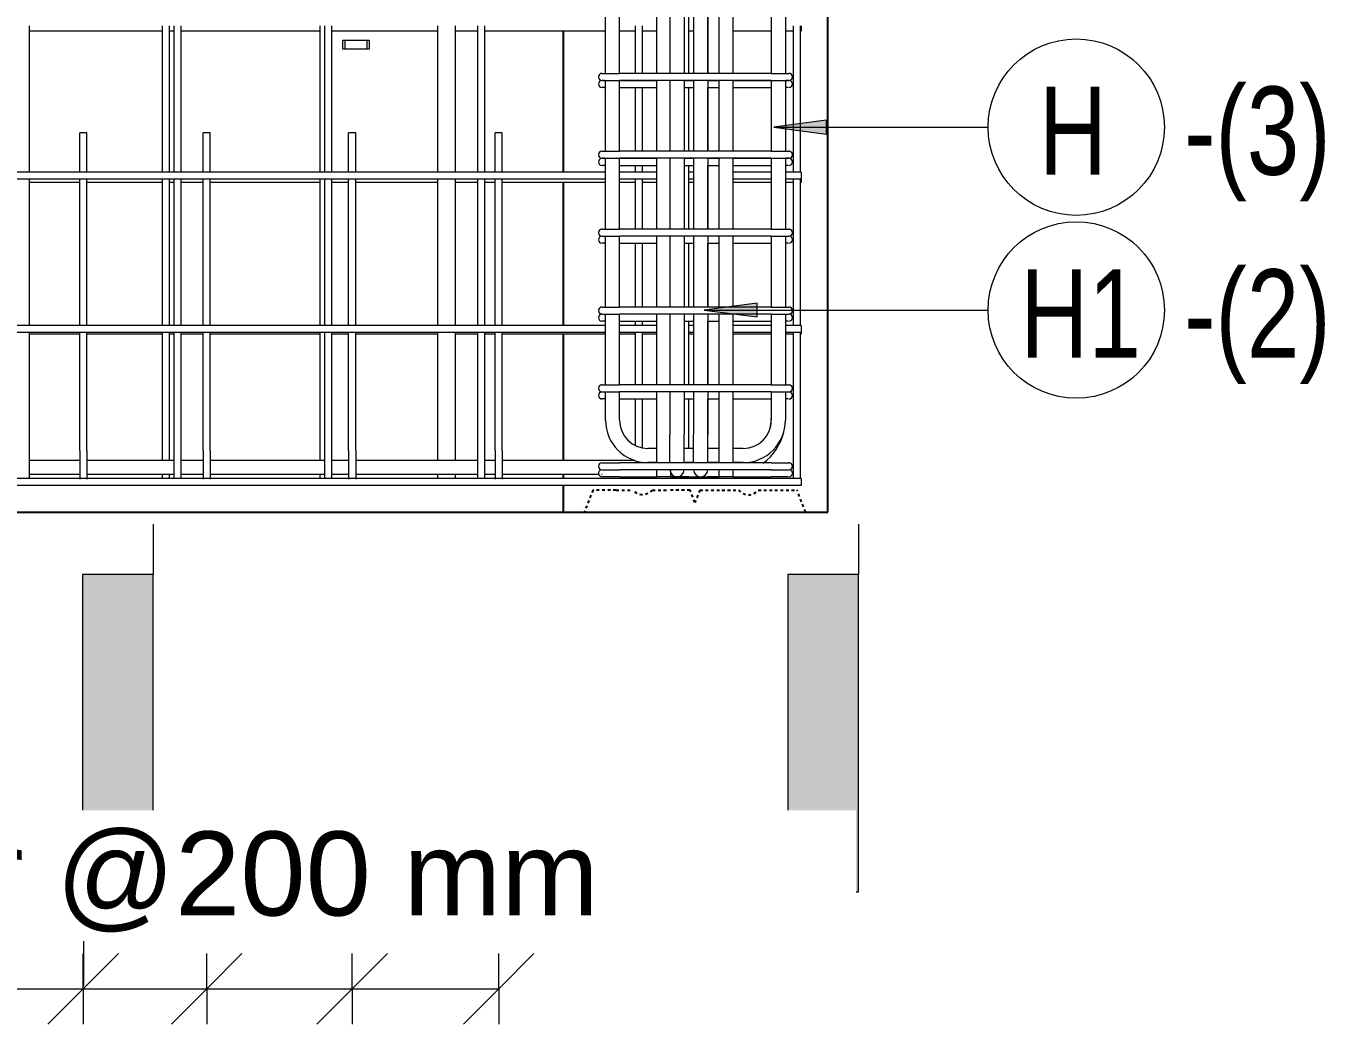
# Model space of a CAD drawing. Header units: millimetres. Extents: x 1435 to 26503, y -2036 to 18836.
# Drawn here: x 4929 to 6399, y -1975 to -844 of the extents above; entities that cross this region are included whole.
import ezdxf

# ---------------------------------------------------------------- set-up
doc = ezdxf.new("R2010")
doc.units = ezdxf.units.MM
doc.linetypes.add('Dash', pattern=[6.36, 3.18, -3.18])
for name, color, linetype, lineweight in [('A-ANNO-DIMS', 211, 'Continuous', 9), ('A-ANNO-DIMS-40', 211, 'Continuous', 9), ('A-GENM', 13, 'Continuous', 18), ('A-WALL', 113, 'Continuous', 25), ('A-WALL-HDLN', 110, 'Dash', 25), ('G-ANNO-SYMB', 111, 'Continuous', 9), ('S-RBAR', 171, 'Continuous', 18), ('S-RBAR-IDEN', 171, 'Continuous', 9)]:
    doc.layers.add(name, color=color, linetype=linetype, lineweight=lineweight)
doc.styles.add('Arial_1', font='arial.ttf', dxfattribs={"height": 95.25})
doc.styles.add('Nirmala UI Semilight', font='NirmalaS.ttf', dxfattribs={"width": 0.8, "height": 100})
doc.dimstyles.new('Arrow_Filled_-_2_5_NI_UI', dxfattribs={"dimscale": 304.8, "dimtxt": 104.736395, "dimasz": 0.262467, "dimexe": 0.131234, "dimexo": 0.0625, "dimgap": 0.131234, "dimtad": 1, "dimdec": 0, "dimzin": 0, "dimdsep": 46, "dimtxsty": 'Nirmala UI Semilight', "dimblk1": 'OBLIQUE', "dimblk2": 'OBLIQUE', "dimsah": 1, "dimcen": 0.09, "dimazin": 0, "dimtfac": 1, "dimtdec": 4, "dimtix": 1, "dimtmove": 0, "dimatfit": 3, "dimfxl": 0.131234, "dimfxlon": 1, "dimtvp": 1, "dimtolj": 1, "dimtzin": 0, "dimarcsym": 2})

# ---------------------------------------------------------------- blocks, each defined once
blk = doc.blocks.new('RR spread anchor face based - RR-SA-2_5-150-1876458-Elevation Front 1')
at = {"layer": 'A-GENM'}
for p, q in [((5288.8, 630), (5291.3, 630)), ((5288.8, 620), (5288.8, 630)), ((5291.3, 620), (5288.8, 620)), ((5291.3, 630), (5316.3, 630)), ((5291.3, 620), (5291.3, 630)), ((5316.3, 620), (5291.3, 620)), ((5316.3, 630), (5318.8, 630)), ((5316.3, 620), (5316.3, 630)), ((5318.8, 620), (5316.3, 620)), ((5318.8, 630), (5318.8, 620))]:
    blk.add_line(p, q, dxfattribs=at)
blk = doc.blocks.new('Detail View - M_Section Tail - Filled Horizontal-14034-Elevation Front 1')
at = {"layer": 'G-ANNO-SYMB'}
blk.add_hatch(color=256, dxfattribs=at).paths.add_polyline_path([(4275.8, 3669.7), (4275.8, 3749.7), (3915.8, 3749.7), (3915.8, 3669.7)])
for p, q in [((3915.8, 3669.7), (3915.8, 3749.7)), ((3915.8, 3749.7), (4275.8, 3749.7)), ((4275.8, 3749.7), (4275.8, 3669.7)), ((4275.8, 3669.7), (3915.8, 3669.7))]:
    blk.add_line(p, q, dxfattribs=at)
blk = doc.blocks.new('DIMBLOCK9-Elevation Front 1')
at = {"layer": 'A-ANNO-DIMS-40'}
for p, q in [((4783.2, -1935.5), (4823.2, -1895.5)), ((4783.2, -1935.5), (4783.2, -1895.5)), ((4994.4, -1935.5), (5034.4, -1895.5)), ((4994.4, -1935.5), (4994.4, -1895.5)), ((4783.2, -1935.5), (4743.2, -1975.5)), ((4783.2, -1935.5), (4994.4, -1935.5)), ((4783.2, -1935.5), (4783.2, -1975.5)), ((4994.4, -1935.5), (4954.4, -1975.5)), ((4994.4, -1935.5), (4994.4, -1975.5))]:
    blk.add_line(p, q, dxfattribs=at)
blk = doc.blocks.new('_Oblique')
at = {"color": 0, "linetype": 'ByBlock', "lineweight": -2}
blk.add_line((-0.5, -0.5), (0.5, 0.5), dxfattribs=at)
blk = doc.blocks.new('DIMBLOCK10-Elevation Front 1')
at = {"layer": 'A-ANNO-DIMS-40'}
for p, q in [((4994.4, -1935.5), (5034.4, -1895.5)), ((4994.4, -1935.5), (4994.4, -1895.5)), ((5134.4, -1935.5), (5174.4, -1895.5)), ((5134.4, -1935.5), (5134.4, -1895.5)), ((4994.4, -1935.5), (4954.4, -1975.5)), ((4994.4, -1935.5), (5134.4, -1935.5)), ((4994.4, -1935.5), (4994.4, -1975.5)), ((5134.4, -1935.5), (5094.4, -1975.5)), ((5134.4, -1935.5), (5134.4, -1975.5))]:
    blk.add_line(p, q, dxfattribs=at)
blk = doc.blocks.new('DIMBLOCK11-Elevation Front 1')
at = {"layer": 'A-ANNO-DIMS-40'}
for p, q in [((5134.4, -1935.5), (5174.4, -1895.5)), ((5134.4, -1935.5), (5134.4, -1895.5)), ((5299.4, -1935.5), (5339.4, -1895.5)), ((5299.4, -1935.5), (5299.4, -1895.5)), ((5134.4, -1935.5), (5094.4, -1975.5)), ((5134.4, -1935.5), (5299.4, -1935.5)), ((5134.4, -1935.5), (5134.4, -1975.5)), ((5299.4, -1935.5), (5259.4, -1975.5)), ((5299.4, -1935.5), (5299.4, -1975.5))]:
    blk.add_line(p, q, dxfattribs=at)
blk = doc.blocks.new('DIMBLOCK12-Elevation Front 1')
at = {"layer": 'A-ANNO-DIMS-40'}
for p, q in [((5299.4, -1935.5), (5339.4, -1895.5)), ((5299.4, -1935.5), (5299.4, -1895.5)), ((5465.6, -1935.5), (5505.6, -1895.5)), ((5465.6, -1935.5), (5465.6, -1895.5)), ((5299.4, -1935.5), (5259.4, -1975.5)), ((5299.4, -1935.5), (5465.6, -1935.5)), ((5299.4, -1935.5), (5299.4, -1975.5)), ((5465.6, -1935.5), (5425.6, -1975.5)), ((5465.6, -1935.5), (5465.6, -1975.5))]:
    blk.add_line(p, q, dxfattribs=at)
blk = doc.blocks.new('M_Rebar Tag_rfa MARK - ARROW-794226-Elevation Front 1')
at = {"layer": 'S-RBAR-IDEN'}
blk.add_circle((2715.3, 3901), 100, dxfattribs=at)

msp = doc.modelspace()

# ---------------------------------------------------------------- hatches: boundary and pattern name
at = {"layer": 'S-RBAR-IDEN'}
for points in [[(5777.5, -958.6), (5837.5, -966.5), (5837.5, -950.7)], [(5698.8, -1165.9), (5758.8, -1173.8), (5758.8, -1158)]]:
    msp.add_hatch(color=256, dxfattribs=at).paths.add_polyline_path(points)

# ---------------------------------------------------------------- linework, layer by layer
at = {"layer": 'A-WALL'}
for p, q in [((5838.8, -1395), (5838.8, -388)), ((5538.8, -849.7), (5538.8, -1009.5)), ((5538.8, -1021.5), (5538.8, -1183.3)), ((5538.8, -1193.2), (5538.8, -1336.5)), ((5538.8, -1352.5), (5538.8, -1357)), ((5538.8, -1365), (5538.8, -1395)), ((4338.8, -1395), (5838.8, -1395))]:
    msp.add_line(p, q, dxfattribs=at)
at = {"layer": 'A-WALL-HDLN'}
for p, q in [((5572.6, -1370), (5562.6, -1395)), ((5598.8, -1370), (5572.6, -1370)), ((5598.8, -1370), (5617.6, -1370)), ((5640, -1370), (5658.8, -1370)), ((5682.6, -1370), (5658.8, -1370)), ((5688.2, -1384), (5682.6, -1370)), ((5693.8, -1370), (5688.2, -1384)), ((5693.8, -1370), (5718.8, -1370)), ((5718.8, -1370), (5737.6, -1370)), ((5760, -1370), (5778.8, -1370)), ((5778.8, -1370), (5803.8, -1370)), ((5813.8, -1395), (5803.8, -1370))]:
    msp.add_line(p, q, dxfattribs=at)
at = {"layer": 'A-WALL-HDLN', "flags": 128}
for points in [[(5640, -1370), (5636.9, -1372.6), (5633.7, -1374.4), (5630.4, -1375.3), (5627.2, -1375.3), (5623.9, -1374.4), (5620.7, -1372.6), (5617.6, -1370)], [(5737.6, -1370), (5740.7, -1372.6), (5743.9, -1374.4), (5747.2, -1375.3), (5750.4, -1375.3), (5753.7, -1374.4), (5756.9, -1372.6), (5760, -1370)]]:
    msp.add_lwpolyline(points, dxfattribs=at)
at = {"layer": 'G-ANNO-SYMB'}
for p, q in [((5073.7, -1408.7), (5073.7, -1465.6)), ((5873.7, -1408.7), (5873.7, -1465.6))]:
    msp.add_line(p, q, dxfattribs=at)
at = {"layer": 'S-RBAR'}
for p, q in [((5586.8, -897.6), (5586.8, -817.2)), ((5602.8, -897.6), (5602.8, -817.2)), ((5644.8, -897.6), (5644.8, -817.2)), ((5659.8, -817.2), (5659.8, -897.6)), ((5675.8, -817.2), (5675.8, -897.6)), ((5686.7, -817.2), (5686.7, -897.6)), ((5702.7, -817.2), (5702.7, -897.6)), ((5715.5, -897.6), (5715.5, -817.2)), ((5731.5, -897.6), (5731.5, -817.2)), ((5774.8, -817.2), (5774.8, -897.6)), ((5790.8, -817.2), (5790.8, -897.6)), ((5681.4, -897.6), (5681.4, -825.4)), ((5702.9, -897.6), (5702.9, -825.4)), ((4933.4, -1009.5), (4933.4, -843.8)), ((5084.3, -849.7), (4933.4, -849.7)), ((5084.3, -1009.5), (5084.3, -843.8)), ((5092.3, -1009.5), (5092.3, -843.8)), ((5097.6, -849.7), (5092.3, -849.7)), ((5097.6, -1009.5), (5097.6, -843.8)), ((5105.6, -1009.5), (5105.6, -843.8)), ((5263.2, -849.7), (5105.6, -849.7)), ((5263.2, -1009.5), (5263.2, -843.8)), ((5268.3, -1009.5), (5268.3, -843.8)), ((5276.3, -1009.5), (5276.3, -843.8)), ((5396.6, -849.7), (5276.3, -849.7)), ((5396.6, -1009.5), (5396.6, -843.8)), ((5416.6, -1009.5), (5416.6, -843.8)), ((5442, -849.7), (5416.6, -849.7)), ((5442, -1009.5), (5442, -843.8)), ((5450, -1009.5), (5450, -843.8)), ((5586.8, -849.7), (5450, -849.7)), ((5620.9, -849.7), (5602.8, -849.7)), ((5620.9, -897.6), (5620.9, -843.8)), ((5628.9, -897.6), (5628.9, -843.8)), ((5644.8, -849.7), (5628.9, -849.7)), ((5686.7, -849.7), (5681.4, -849.7)), ((5774.8, -849.7), (5731.5, -849.7)), ((5799.8, -849.7), (5790.8, -849.7)), ((5799.8, -1009.5), (5799.8, -843.8)), ((5807.8, -1009.5), (5807.8, -843.8)), ((5808.8, -849.7), (5807.8, -849.7)), ((5808.8, -843.8), (5808.8, -849.7)), ((5582.8, -897.6), (5588.7, -897.6)), ((5582.8, -897.6), (5588.7, -897.6)), ((5582.8, -905.6), (5602.8, -905.6)), ((5582.8, -905.6), (5602.8, -905.6)), ((5585.6, -905.7), (5582.8, -905.7)), ((5586.8, -985.9), (5586.8, -905.6)), ((5588.7, -897.6), (5602.8, -897.6)), ((5774.8, -897.6), (5602.8, -897.6)), ((5774.8, -905.6), (5602.8, -905.6)), ((5602.8, -985.9), (5602.8, -905.6)), ((5602.8, -905.7), (5644.8, -905.7)), ((5644.8, -985.9), (5644.8, -905.6)), ((5659.8, -905.6), (5659.8, -985.9)), ((5675.8, -905.6), (5675.8, -985.9)), ((5675.8, -905.7), (5686.7, -905.7)), ((5686.7, -905.6), (5686.7, -985.9)), ((5702.7, -905.6), (5702.7, -985.9)), ((5702.7, -905.7), (5715.5, -905.7)), ((5715.5, -985.9), (5715.5, -905.6)), ((5731.5, -985.9), (5731.5, -905.6)), ((5731.5, -905.7), (5774.8, -905.7)), ((5774.8, -897.6), (5794.8, -897.6)), ((5774.8, -905.6), (5794.8, -905.6)), ((5774.8, -905.6), (5774.8, -985.9)), ((5790.8, -905.6), (5790.8, -985.9)), ((5794.8, -905.7), (5791.1, -905.7)), ((5585.6, -913.7), (5582.8, -913.7)), ((5602.8, -913.7), (5644.8, -913.7)), ((5620.9, -985.9), (5620.9, -913.7)), ((5628.9, -985.9), (5628.9, -913.7)), ((5675.8, -913.7), (5686.7, -913.7)), ((5681.4, -985.9), (5681.4, -913.7)), ((5702.7, -913.7), (5715.5, -913.7)), ((5702.9, -985.9), (5702.9, -913.7)), ((5731.5, -913.7), (5774.8, -913.7)), ((5794.1, -913.7), (5791.3, -913.7)), ((4998.4, -965), (4990.4, -965)), ((4990.4, -1009.5), (4990.4, -965)), ((4998.4, -1009.5), (4998.4, -965)), ((5138.4, -965), (5130.4, -965)), ((5130.4, -1009.5), (5130.4, -965)), ((5138.4, -1009.5), (5138.4, -965)), ((5303.4, -965), (5295.4, -965)), ((5295.4, -1009.5), (5295.4, -965)), ((5303.4, -1009.5), (5303.4, -965)), ((5469.6, -965), (5461.6, -965)), ((5461.6, -1009.5), (5461.6, -965)), ((5469.6, -1009.5), (5469.6, -965)), ((5582.8, -985.9), (5588.7, -985.9)), ((5582.8, -985.9), (5588.7, -985.9)), ((5582.8, -993.9), (5602.8, -993.9)), ((5582.8, -993.9), (5602.8, -993.9)), ((5585.6, -993.9), (5582.8, -993.9)), ((5586.8, -1074.2), (5586.8, -993.9)), ((5588.7, -985.9), (5602.8, -985.9)), ((5774.8, -985.9), (5602.8, -985.9)), ((5774.8, -993.9), (5602.8, -993.9)), ((5602.8, -993.9), (5644.8, -993.9)), ((5602.8, -1074.2), (5602.8, -993.9)), ((5644.8, -1074.2), (5644.8, -993.9)), ((5659.8, -993.9), (5659.8, -1074.2)), ((5675.8, -993.9), (5686.7, -993.9)), ((5675.8, -993.9), (5675.8, -1074.2)), ((5686.7, -993.9), (5686.7, -1074.2)), ((5702.7, -993.9), (5715.5, -993.9)), ((5702.7, -993.9), (5702.7, -1074.2)), ((5715.5, -1074.2), (5715.5, -993.9)), ((5731.5, -993.9), (5774.8, -993.9)), ((5731.5, -1074.2), (5731.5, -993.9)), ((5774.8, -985.9), (5794.8, -985.9)), ((5774.8, -993.9), (5794.8, -993.9)), ((5774.8, -993.9), (5774.8, -1074.2)), ((5790.8, -993.9), (5790.8, -1074.2)), ((5794.8, -993.9), (5791.1, -993.9)), ((5586.8, -1009.5), (4408.8, -1009.5)), ((5585.6, -1001.9), (5582.8, -1001.9)), ((5602.8, -1001.9), (5644.8, -1001.9)), ((5644.8, -1009.5), (5602.8, -1009.5)), ((5620.9, -1009.5), (5620.9, -1001.9)), ((5628.9, -1009.5), (5628.9, -1001.9)), ((5675.8, -1001.9), (5686.7, -1001.9)), ((5681.4, -1074.2), (5681.4, -1001.9)), ((5686.7, -1009.5), (5681.4, -1009.5)), ((5702.7, -1001.9), (5715.5, -1001.9)), ((5702.9, -1074.2), (5702.9, -1001.9)), ((5731.5, -1001.9), (5774.8, -1001.9)), ((5774.8, -1009.5), (5731.5, -1009.5)), ((5808.8, -1009.5), (5790.8, -1009.5)), ((5794.1, -1001.9), (5791.3, -1001.9)), ((5808.8, -1009.5), (5808.8, -1017.5)), ((5586.8, -1017.5), (4408.8, -1017.5)), ((4933.4, -1183.3), (4933.4, -1017.5)), ((4990.4, -1021.5), (4933.4, -1021.5)), ((4990.4, -1183.3), (4990.4, -1017.5)), ((4998.4, -1183.3), (4998.4, -1017.5)), ((5084.3, -1021.5), (4998.4, -1021.5)), ((5084.3, -1183.3), (5084.3, -1017.5)), ((5092.3, -1183.3), (5092.3, -1017.5)), ((5097.6, -1021.5), (5092.3, -1021.5)), ((5097.6, -1183.3), (5097.6, -1017.5)), ((5105.6, -1183.3), (5105.6, -1017.5)), ((5130.4, -1021.5), (5105.6, -1021.5)), ((5130.4, -1183.3), (5130.4, -1017.5)), ((5138.4, -1183.3), (5138.4, -1017.5)), ((5263.2, -1021.5), (5138.4, -1021.5)), ((5263.2, -1183.3), (5263.2, -1017.5)), ((5268.3, -1183.3), (5268.3, -1017.5)), ((5276.3, -1183.3), (5276.3, -1017.5)), ((5295.4, -1021.5), (5276.3, -1021.5)), ((5295.4, -1183.3), (5295.4, -1017.5)), ((5303.4, -1183.3), (5303.4, -1017.5)), ((5396.6, -1021.5), (5303.4, -1021.5)), ((5396.6, -1183.3), (5396.6, -1017.5)), ((5416.6, -1183.3), (5416.6, -1017.5)), ((5442, -1021.5), (5416.6, -1021.5)), ((5442, -1183.3), (5442, -1017.5)), ((5450, -1183.3), (5450, -1017.5)), ((5461.6, -1021.5), (5450, -1021.5)), ((5461.6, -1183.3), (5461.6, -1017.5)), ((5469.6, -1183.3), (5469.6, -1017.5)), ((5586.8, -1021.5), (5469.6, -1021.5)), ((5644.8, -1017.5), (5602.8, -1017.5)), ((5620.9, -1021.5), (5602.8, -1021.5)), ((5620.9, -1074.2), (5620.9, -1017.5)), ((5628.9, -1074.2), (5628.9, -1017.5)), ((5644.8, -1021.5), (5628.9, -1021.5)), ((5686.7, -1017.5), (5681.4, -1017.5)), ((5686.7, -1021.5), (5681.4, -1021.5)), ((5774.8, -1017.5), (5731.5, -1017.5)), ((5774.8, -1021.5), (5731.5, -1021.5)), ((5808.8, -1017.5), (5790.8, -1017.5)), ((5799.8, -1021.5), (5790.8, -1021.5)), ((5799.8, -1183.3), (5799.8, -1017.5)), ((5807.8, -1183.3), (5807.8, -1017.5)), ((5808.8, -1021.5), (5807.8, -1021.5)), ((5808.8, -1017.5), (5808.8, -1021.5)), ((5582.8, -1074.2), (5588.7, -1074.2)), ((5582.8, -1074.2), (5588.7, -1074.2)), ((5582.8, -1082.2), (5602.8, -1082.2)), ((5582.8, -1082.2), (5602.8, -1082.2)), ((5586.8, -1162.5), (5586.8, -1082.2)), ((5588.7, -1074.2), (5602.8, -1074.2)), ((5774.8, -1074.2), (5602.8, -1074.2)), ((5774.8, -1082.2), (5602.8, -1082.2)), ((5602.8, -1162.5), (5602.8, -1082.2)), ((5644.8, -1162.5), (5644.8, -1082.2)), ((5659.8, -1082.2), (5659.8, -1162.5)), ((5675.8, -1082.2), (5675.8, -1162.5)), ((5686.7, -1082.2), (5686.7, -1162.5)), ((5702.7, -1082.2), (5702.7, -1162.5)), ((5715.5, -1162.5), (5715.5, -1082.2)), ((5731.5, -1162.5), (5731.5, -1082.2)), ((5774.8, -1074.2), (5794.8, -1074.2)), ((5774.8, -1082.2), (5794.8, -1082.2)), ((5774.8, -1082.2), (5774.8, -1162.5)), ((5790.8, -1082.2), (5790.8, -1162.5)), ((5585.6, -1090.2), (5582.8, -1090.2)), ((5602.8, -1090.2), (5644.8, -1090.2)), ((5620.9, -1162.5), (5620.9, -1090.2)), ((5628.9, -1162.5), (5628.9, -1090.2)), ((5675.8, -1090.2), (5686.7, -1090.2)), ((5681.4, -1162.5), (5681.4, -1090.2)), ((5702.7, -1090.2), (5715.5, -1090.2)), ((5702.9, -1162.5), (5702.9, -1090.2)), ((5731.5, -1090.2), (5774.8, -1090.2)), ((5794.1, -1090.2), (5791.3, -1090.2)), ((5582.8, -1162.5), (5588.7, -1162.5)), ((5582.8, -1162.5), (5588.7, -1162.5)), ((5582.8, -1170.5), (5602.8, -1170.5)), ((5582.8, -1170.5), (5602.8, -1170.5)), ((5586.8, -1250.8), (5586.8, -1170.5)), ((5588.7, -1162.5), (5602.8, -1162.5)), ((5774.8, -1162.5), (5602.8, -1162.5)), ((5774.8, -1170.5), (5602.8, -1170.5)), ((5602.8, -1250.8), (5602.8, -1170.5)), ((5644.8, -1250.8), (5644.8, -1170.5)), ((5659.8, -1170.5), (5659.8, -1250.8)), ((5675.8, -1170.5), (5675.8, -1250.8)), ((5686.7, -1170.5), (5686.7, -1250.8)), ((5702.7, -1170.5), (5702.7, -1250.8)), ((5715.5, -1250.8), (5715.5, -1170.5)), ((5731.5, -1250.8), (5731.5, -1170.5)), ((5774.8, -1162.5), (5794.8, -1162.5)), ((5774.8, -1170.5), (5794.8, -1170.5)), ((5774.8, -1170.5), (5774.8, -1250.8)), ((5790.8, -1170.5), (5790.8, -1250.8)), ((5586.8, -1183.3), (4408.8, -1183.3)), ((5585.6, -1178.4), (5582.8, -1178.4)), ((5602.8, -1178.4), (5644.8, -1178.4)), ((5644.8, -1183.3), (5602.8, -1183.3)), ((5620.9, -1183.3), (5620.9, -1178.4)), ((5628.9, -1183.3), (5628.9, -1178.4)), ((5675.8, -1178.4), (5686.7, -1178.4)), ((5681.4, -1250.8), (5681.4, -1178.4)), ((5686.7, -1183.3), (5681.4, -1183.3)), ((5702.7, -1178.4), (5715.5, -1178.4)), ((5702.9, -1250.8), (5702.9, -1178.4)), ((5731.5, -1178.4), (5774.8, -1178.4)), ((5774.8, -1183.3), (5731.5, -1183.3)), ((5808.8, -1183.3), (5790.8, -1183.3)), ((5794.1, -1178.4), (5791.3, -1178.4)), ((5808.8, -1183.3), (5808.8, -1191.3)), ((5586.8, -1191.3), (4408.8, -1191.3)), ((4933.4, -1357), (4933.4, -1191.3)), ((4990.4, -1193.2), (4933.4, -1193.2)), ((4990.4, -1325), (4990.4, -1191.3)), ((4998.4, -1325), (4998.4, -1191.3)), ((5084.3, -1193.2), (4998.4, -1193.2)), ((5084.3, -1336.5), (5084.3, -1191.3)), ((5092.3, -1336.5), (5092.3, -1191.3)), ((5097.6, -1193.2), (5092.3, -1193.2)), ((5097.6, -1357), (5097.6, -1191.3)), ((5105.6, -1357), (5105.6, -1191.3)), ((5130.4, -1193.2), (5105.6, -1193.2)), ((5130.4, -1325), (5130.4, -1191.3)), ((5138.4, -1325), (5138.4, -1191.3)), ((5263.2, -1193.2), (5138.4, -1193.2)), ((5263.2, -1336.5), (5263.2, -1191.3)), ((5268.3, -1357), (5268.3, -1191.3)), ((5276.3, -1357), (5276.3, -1191.3)), ((5295.4, -1193.2), (5276.3, -1193.2)), ((5295.4, -1325), (5295.4, -1191.3)), ((5303.4, -1325), (5303.4, -1191.3)), ((5396.6, -1193.2), (5303.4, -1193.2)), ((5396.6, -1336.5), (5396.6, -1191.3)), ((5416.6, -1336.5), (5416.6, -1191.3)), ((5442, -1193.2), (5416.6, -1193.2)), ((5442, -1357), (5442, -1191.3)), ((5450, -1357), (5450, -1191.3)), ((5461.6, -1193.2), (5450, -1193.2)), ((5461.6, -1325), (5461.6, -1191.3)), ((5469.6, -1325), (5469.6, -1191.3)), ((5586.8, -1193.2), (5469.6, -1193.2)), ((5644.8, -1191.3), (5602.8, -1191.3)), ((5620.9, -1193.2), (5602.8, -1193.2)), ((5620.9, -1250.8), (5620.9, -1191.3)), ((5628.9, -1250.8), (5628.9, -1191.3)), ((5644.8, -1193.2), (5628.9, -1193.2)), ((5686.7, -1191.3), (5681.4, -1191.3)), ((5686.7, -1193.2), (5681.4, -1193.2)), ((5774.8, -1191.3), (5731.5, -1191.3)), ((5774.8, -1193.2), (5731.5, -1193.2)), ((5808.8, -1191.3), (5790.8, -1191.3)), ((5799.8, -1193.2), (5790.8, -1193.2)), ((5799.8, -1357), (5799.8, -1191.3)), ((5807.8, -1357), (5807.8, -1191.3)), ((5808.8, -1193.2), (5807.8, -1193.2)), ((5808.8, -1191.3), (5808.8, -1193.2)), ((5582.8, -1250.8), (5588.7, -1250.8)), ((5582.8, -1250.8), (5588.7, -1250.8)), ((5582.8, -1258.8), (5602.8, -1258.8)), ((5582.8, -1258.8), (5602.8, -1258.8)), ((5586.8, -1290.9), (5586.8, -1258.8)), ((5588.7, -1250.8), (5602.8, -1250.8)), ((5774.8, -1250.8), (5602.8, -1250.8)), ((5774.8, -1258.8), (5602.8, -1258.8)), ((5602.8, -1290.9), (5602.8, -1258.8)), ((5644.8, -1339.1), (5644.8, -1258.8)), ((5659.8, -1258.8), (5659.8, -1307)), ((5675.8, -1258.8), (5675.8, -1307)), ((5686.7, -1258.8), (5686.7, -1307)), ((5702.7, -1258.8), (5702.7, -1307)), ((5715.5, -1339.1), (5715.5, -1258.8)), ((5731.5, -1339.1), (5731.5, -1258.8)), ((5774.8, -1250.8), (5794.8, -1250.8)), ((5774.8, -1258.8), (5794.8, -1258.8)), ((5774.8, -1258.8), (5774.8, -1290.9)), ((5790.8, -1258.8), (5790.8, -1290.9)), ((5585.6, -1266.7), (5582.8, -1266.7)), ((5602.8, -1266.7), (5644.8, -1266.7)), ((5620.9, -1319.5), (5620.9, -1266.7)), ((5628.9, -1322.2), (5628.9, -1266.7)), ((5675.8, -1266.7), (5686.7, -1266.7)), ((5681.4, -1322.9), (5681.4, -1266.7)), ((5702.7, -1266.7), (5715.5, -1266.7)), ((5702.9, -1322.9), (5702.9, -1266.7)), ((5731.5, -1266.7), (5774.8, -1266.7)), ((5794.1, -1266.7), (5791.3, -1266.7)), ((5659.8, -1339.7), (5659.8, -1307)), ((5675.8, -1339.7), (5675.8, -1307)), ((5686.7, -1339.7), (5686.7, -1307)), ((5702.7, -1339.7), (5702.7, -1307)), ((5644.8, -1322.9), (5634.8, -1322.9)), ((5686.7, -1322.9), (5675.8, -1322.9)), ((5715.5, -1322.9), (5702.7, -1322.9)), ((5742.8, -1322.9), (5731.5, -1322.9)), ((4990.4, -1336.5), (4933.4, -1336.5)), ((4990.4, -1325), (4990.4, -1357.7)), ((4998.4, -1325), (4998.4, -1357.7)), ((5097.6, -1336.5), (4998.4, -1336.5)), ((5130.4, -1336.5), (5105.6, -1336.5)), ((5130.4, -1325), (5130.4, -1357.7)), ((5138.4, -1325), (5138.4, -1357.7)), ((5268.3, -1336.5), (5138.4, -1336.5)), ((5295.4, -1336.5), (5276.3, -1336.5)), ((5295.4, -1325), (5295.4, -1357.7)), ((5303.4, -1325), (5303.4, -1357.7)), ((5442, -1336.5), (5303.4, -1336.5)), ((5461.6, -1336.5), (5450, -1336.5)), ((5461.6, -1325), (5461.6, -1357.7)), ((5469.6, -1325), (5469.6, -1357.7)), ((5620.5, -1336.5), (5469.6, -1336.5)), ((5582.8, -1339.1), (5588.7, -1339.1)), ((5582.8, -1339.1), (5588.7, -1339.1)), ((5582.8, -1347.1), (5602.8, -1347.1)), ((5582.8, -1347.1), (5602.8, -1347.1)), ((5588.7, -1339.1), (5602.8, -1339.1)), ((5774.8, -1339.1), (5602.8, -1339.1)), ((5774.8, -1347.1), (5602.8, -1347.1)), ((5644.8, -1338.9), (5634.8, -1338.9)), ((5644.8, -1355), (5644.8, -1347.1)), ((5660.8, -1349), (5660.8, -1347.1)), ((5660.8, -1355), (5660.8, -1351)), ((5686.7, -1338.9), (5675.8, -1338.9)), ((5715.5, -1338.9), (5702.7, -1338.9)), ((5715.5, -1355), (5715.5, -1347.1)), ((5742.8, -1338.9), (5731.5, -1338.9)), ((5731.5, -1355), (5731.5, -1347.1)), ((5774.8, -1339.1), (5794.8, -1339.1)), ((5774.8, -1347.1), (5794.8, -1347.1)), ((5808.8, -1357), (4408.8, -1357)), ((5808.8, -1365), (4408.8, -1365)), ((4990.4, -1352.5), (4933.4, -1352.5)), ((5097.6, -1352.5), (4998.4, -1352.5)), ((5084.3, -1357), (5084.3, -1352.5)), ((5092.3, -1357), (5092.3, -1352.5)), ((5130.4, -1352.5), (5105.6, -1352.5)), ((5268.3, -1352.5), (5138.4, -1352.5)), ((5263.2, -1357), (5263.2, -1352.5)), ((5295.4, -1352.5), (5276.3, -1352.5)), ((5442, -1352.5), (5303.4, -1352.5)), ((5396.6, -1357), (5396.6, -1352.5)), ((5416.6, -1357), (5416.6, -1352.5)), ((5461.6, -1352.5), (5450, -1352.5)), ((5579.4, -1352.5), (5469.6, -1352.5)), ((5582.8, -1352.5), (5582.1, -1352.5)), ((5588.7, -1354.9), (5582.8, -1354.9)), ((5602.8, -1354.9), (5588.7, -1354.9)), ((5602.8, -1354.9), (5644.8, -1354.9)), ((5620.9, -1357), (5620.9, -1354.9)), ((5628.9, -1357), (5628.9, -1354.9)), ((5660.8, -1355), (5644.8, -1355)), ((5660.8, -1354.9), (5667.3, -1354.9)), ((5663.8, -1355), (5660.8, -1355)), ((5681.4, -1355), (5665.4, -1355)), ((5668.3, -1354.9), (5694.2, -1354.9)), ((5695.2, -1354.9), (5715.5, -1354.9)), ((5715.5, -1355), (5702.9, -1355)), ((5731.5, -1355), (5715.5, -1355)), ((5731.5, -1354.9), (5774.8, -1354.9)), ((5788.9, -1354.9), (5774.8, -1354.9)), ((5794.1, -1354.9), (5788.9, -1354.9)), ((5808.8, -1357), (5808.8, -1365))]:
    msp.add_line(p, q, dxfattribs=at)
for centre, radius, start, end in [((5582.8, -901.6), 4, 90, 270), ((5582.8, -901.6), 4, 90, 270), ((5582.8, -909.7), 4, 90, 270), ((5582.8, -901.6), 4, 120, 165), ((5582.8, -901.6), 4, 195, 240), ((5582.8, -901.6), 4, 90, 105), ((5794.8, -901.6), 4, 75, 90), ((5794.8, -901.6), 4, 270, 90), ((5794.8, -909.7), 4, 270, 90), ((5794.8, -901.6), 4, 15, 60), ((5794.8, -901.6), 4, 300, 345), ((5582.8, -989.9), 4, 90, 270), ((5582.8, -989.9), 4, 90, 270), ((5582.8, -997.9), 4, 90, 270), ((5582.8, -989.9), 4, 120, 165), ((5582.8, -989.9), 4, 195, 240), ((5582.8, -989.9), 4, 90, 105), ((5794.8, -989.9), 4, 75, 90), ((5794.8, -989.9), 4, 270, 90), ((5794.8, -997.9), 4, 270, 90), ((5794.8, -989.9), 4, 15, 60), ((5794.8, -989.9), 4, 300, 345), ((5582.8, -1078.2), 4, 90, 270), ((5582.8, -1078.2), 4, 90, 270), ((5582.8, -1086.2), 4, 90, 270), ((5582.8, -1078.2), 4, 120, 165), ((5582.8, -1078.2), 4, 195, 240), ((5582.8, -1078.2), 4, 90, 105), ((5794.8, -1078.2), 4, 75, 90), ((5794.8, -1078.2), 4, 270, 90), ((5794.8, -1086.2), 4, 270, 90), ((5794.8, -1078.2), 4, 15, 60), ((5794.8, -1078.2), 4, 300, 345), ((5582.8, -1166.5), 4, 90, 270), ((5582.8, -1166.5), 4, 90, 270), ((5582.8, -1174.4), 4, 92.9306, 270), ((5582.8, -1166.5), 4, 120, 165), ((5582.8, -1166.5), 4, 195, 240), ((5582.8, -1166.5), 4, 90, 105), ((5794.8, -1166.5), 4, 75, 90), ((5794.8, -1166.5), 4, 270, 90), ((5794.8, -1174.4), 4, 270, 87.0694), ((5794.8, -1166.5), 4, 15, 60), ((5794.8, -1166.5), 4, 300, 345), ((5582.8, -1254.8), 4, 90, 270), ((5582.8, -1254.8), 4, 90, 270), ((5582.8, -1262.7), 4, 96.2652, 270), ((5582.8, -1254.8), 4, 120, 165), ((5582.8, -1254.8), 4, 195, 240), ((5582.8, -1254.8), 4, 90, 105), ((5794.8, -1254.8), 4, 75, 90), ((5794.8, -1254.8), 4, 270, 90), ((5794.8, -1262.7), 4, 270, 83.7348), ((5794.8, -1254.8), 4, 15, 60), ((5794.8, -1254.8), 4, 300, 345), ((5634.8, -1290.9), 48, 180, 270), ((5634.8, -1290.9), 32, 180, 270), ((5742.8, -1290.9), 32, 270, 360), ((5742.8, -1290.9), 48, 270, 0), ((5727.3, -1289), 47.5, 346.4363, 0), ((5727.3, -1289), 63.5, 307.2605, 346.0744), ((5582.8, -1343.1), 4, 90, 270), ((5582.8, -1343.1), 4, 90, 270), ((5582.8, -1350.9), 4, 105, 270), ((5667.8, -1347), 8, 180.7828, 359.2172), ((5694.7, -1347), 8, 180.7828, 359.2172), ((5794.8, -1343.1), 4, 75, 90), ((5794.8, -1343.1), 4, 270, 90), ((5794.8, -1350.9), 4, 270, 75), ((5794.8, -1343.1), 4, 15, 60), ((5794.8, -1343.1), 4, 300, 345)]:
    msp.add_arc(centre, radius, start, end, dxfattribs=at)
at = {"layer": 'S-RBAR-IDEN'}
for p, q in [((5837.5, -950.7), (5777.5, -958.6)), ((5837.5, -966.5), (5837.5, -950.7)), ((5777.5, -958.6), (5837.5, -966.5)), ((5777.5, -958.6), (6020.6, -958.6)), ((5758.8, -1158), (5698.8, -1165.9)), ((5758.8, -1173.8), (5758.8, -1158)), ((5698.8, -1165.9), (5758.8, -1173.8)), ((5698.8, -1165.9), (6020.6, -1165.9)), ((4994.9, -1932.2), (4994.9, -1881.6))]:
    msp.add_line(p, q, dxfattribs=at)

# ---------------------------------------------------------------- block references
at = {"layer": 'A-GENM'}
msp.add_blockref('RR spread anchor face based - RR-SA-2_5-150-1876458-Elevation Front 1', (0, -1490), dxfattribs=at)
at = {"layer": 'G-ANNO-SYMB', "extrusion": (0, 0, -1), "rotation": 90.00000000000077}
for p in [(-1324, -5741.4), (-2124, -5741.4)]:
    msp.add_blockref('Detail View - M_Section Tail - Filled Horizontal-14034-Elevation Front 1', p, dxfattribs=at)
at = {"layer": 'S-RBAR-IDEN'}
for p in [(3405.4, -4859.6), (3405.4, -5066.9)]:
    msp.add_blockref('M_Rebar Tag_rfa MARK - ARROW-794226-Elevation Front 1', p, dxfattribs=at)

# ---------------------------------------------------------------- texts
at = {"layer": 'S-RBAR-IDEN', "char_height": 100, "attachment_point": 1, "style": 'Nirmala UI Semilight'}
for s, insert, width in [('-(3) -(T16)', (6242.9, -912.5), 564.388), ('H', (6078.3, -912.5), 94.92), ('-(2) -(T16)', (6242.9, -1119.8), 564.388), ('H1', (6057.2, -1119.8), 146.228)]:
    msp.add_mtext(s, dxfattribs=dict(at, insert=insert, width=width))

# ---------------------------------------------------------------- dimensions: what is measured, and where the dimension line sits
at = {"layer": 'A-ANNO-DIMS'}
for base, p1, p2, override, picture, middle in [((4994.4, -1935.5), (4783.2, -1895.5), (4994.4, -1895.5), {"dimpost": '<>', "dimfxl": 211.221234}, 'DIMBLOCK9-Elevation Front 1', (4888.8, -1844.3)), ((5134.4, -1935.5), (4994.4, -1895.5), (5134.4, -1895.5), {"dimpost": '<>', "dimfxl": 139.971234}, 'DIMBLOCK10-Elevation Front 1', (5064.4, -1843.5)), ((5299.4, -1935.5), (5134.4, -1895.5), (5299.4, -1895.5), {"dimpost": '<>', "dimfxl": 164.971234}, 'DIMBLOCK11-Elevation Front 1', (5216.9, -1843.5)), ((5465.6, -1935.5), (5299.4, -1895.5), (5465.6, -1895.5), {"dimpost": '<>', "dimfxl": 166.221234}, 'DIMBLOCK12-Elevation Front 1', (5382.5, -1843.5))]:
    dim = msp.add_linear_dim(base=base, p1=p1, p2=p2, dimstyle='Arrow_Filled_-_2_5_NI_UI', override=override, dxfattribs=at)
    dim.commit()
    dim.dimension.update_dxf_attribs({"geometry": picture, "text_midpoint": middle})

# ---------------------------------------------------------------- next in the draw order: texts
at = {"layer": 'S-RBAR-IDEN', "insert": (4394.3, -1757.1), "char_height": 95.25, "width": 1452.658, "attachment_point": 1, "style": 'Arial_1', "bg_fill": 3, "box_fill_scale": 1.25, "bg_fill_color": 256, "bg_fill_true_color": 13158600, "bg_fill_transparency": 0}
msp.add_mtext('T8 U Bar @200 mm', dxfattribs=at)

doc.saveas('drawing.dxf')
